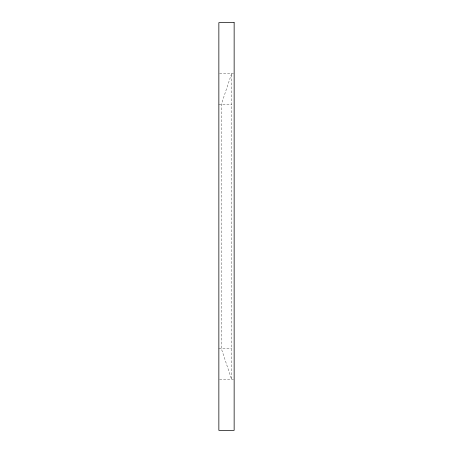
<?xml version="1.0" encoding="UTF-8"?>
<svg xmlns="http://www.w3.org/2000/svg" width="453" height="453" viewBox="0 0 453 453"><rect width="100%" height="100%" fill="white"/><g stroke="black" fill="none" stroke-linecap="round" stroke-linejoin="round"><path stroke-width="0.34" stroke-dasharray="2.27 1.7" d="M219.552 73.612L233.448 73.612M218.856 104.19L231.596 104.19M218.856 348.81L231.596 348.81M219.552 379.388L233.448 379.388M231.596 73.612L221.404 104.19L221.404 348.81L231.596 379.388L231.596 73.612"/><path stroke-width="0.68" d="M234.144 22.65L218.856 22.65L218.856 430.35L234.144 430.35L234.144 22.65"/></g></svg>
